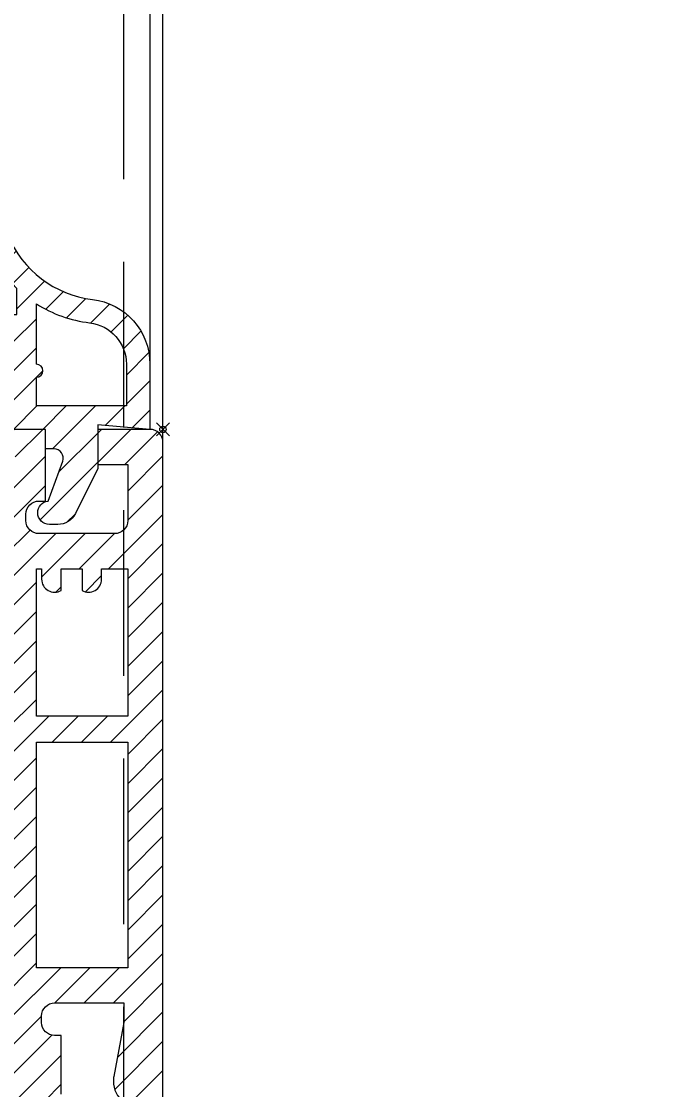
# Model space of a CAD drawing. Header units: millimetres. Extents: x -20000 to 230000, y -17405 to 25402.
# Drawn here: x 146609.6 to 146659.5, y -12549.9 to -12468 of the extents above; entities that cross this region are included whole.
import ezdxf

# ---------------------------------------------------------------- set-up
doc = ezdxf.new("R2010")
doc.units = ezdxf.units.MM
doc.header["$PDMODE"] = 35
doc.header["$PDSIZE"] = 0.5
doc.linetypes.add('CACHE', pattern=[9.524999999999999, 6.35, -3.175])
doc.layers.get('0').update_dxf_attribs({"lineweight": 13})
doc.layers.get('Defpoints').update_dxf_attribs({"true_color": 0xc2a584})
doc.layers.add('0 - Invisible', color=43, linetype='Continuous', lineweight=0, plot=False)
for name, color, linetype, lineweight in [('1 - Cotation', 32, 'Continuous', 13), ('1 - INTERROMPU', 253, 'CACHE', 13), ('1 - Joint', 7, 'Continuous', 13), ('1 - PVC', 7, 'Continuous', 13)]:
    doc.layers.add(name, color=color, linetype=linetype, lineweight=lineweight)
doc.styles.add('Texte Poralu', font='tahomabd.ttf')
doc.dimstyles.new('100 - 1000', dxfattribs={"dimtxt": 15, "dimasz": 15, "dimexe": 5, "dimexo": 2.5, "dimgap": 8, "dimtad": 1, "dimdec": 1, "dimtxsty": 'Texte Poralu', "dimcen": 10, "dimazin": 0, "dimtfac": 1, "dimtdec": 1, "dimtmove": 0, "dimatfit": 3, "dimfxl": 1, "dimarcsym": 0})
doc.dimstyles.new('30 - 1000', dxfattribs={"dimtxt": 10, "dimasz": 10, "dimexe": 5, "dimexo": 2.5, "dimgap": 5, "dimtad": 1, "dimdec": 1, "dimtxsty": 'Texte Poralu', "dimcen": 5, "dimazin": 0, "dimtfac": 1, "dimtdec": 1, "dimtmove": 0, "dimatfit": 3, "dimfxl": 1, "dimarcsym": 0})
pattern_1 = [(45, (-2912.384163688289, -784.688370395525), (-0.561266007566822, 0.5612660075668221), []), (135, (-2912.384163688289, -784.688370395525), (-0.5612660075668221, -0.561266007566822), [])]

# ---------------------------------------------------------------- blocks, each defined once
blk = doc.blocks.new('*D1694')
at = {"layer": 'Defpoints', "color": 0, "lineweight": -2, "transparency": 16777216}
blk.add_line((147840.0000000001, -11795.66835877718), (147875.9922766959, -11795.66835877718), dxfattribs=at)
at = {"layer": 'Defpoints', "color": 0, "transparency": 16777216}
for p in [(147837.5000000001, -11795.66835877718), (147837.5000000002, -11795.66835877718), (143000, -14005.6683587772)]:
    blk.add_point(p, dxfattribs=at)
at = {"layer": 'Defpoints', "color": 0, "transparency": 16777216, "insert": (147859.2461383481, -11785.46352331714), "char_height": 10, "attachment_point": 5, "style": 'Texte Poralu'}
blk.add_mtext('2210', dxfattribs=at)
blk = doc.blocks.new('*D1695')
at = {"layer": 'Defpoints', "color": 0, "lineweight": -2, "transparency": 16777216}
blk.add_line((148120.0000000001, -11615.66835877718), (148155.9922766959, -11615.66835877718), dxfattribs=at)
at = {"layer": 'Defpoints', "color": 0, "transparency": 16777216}
for p in [(148117.5000000001, -11615.66835877718), (148117.5000000002, -11615.66835877718), (143000, -14005.6683587772)]:
    blk.add_point(p, dxfattribs=at)
at = {"layer": 'Defpoints', "color": 0, "transparency": 16777216, "insert": (148139.2461383481, -11605.46016535878), "char_height": 10, "attachment_point": 5, "style": 'Texte Poralu'}
blk.add_mtext('2390', dxfattribs=at)
blk = doc.blocks.new('*D1696')
at = {"layer": 'Defpoints', "color": 0, "lineweight": -2, "transparency": 16777216}
blk.add_line((148420.0000000001, -11505.6683587772), (148455.9922766959, -11505.6683587772), dxfattribs=at)
at = {"layer": 'Defpoints', "color": 0, "transparency": 16777216}
for p in [(148417.5000000001, -11505.6683587772), (148417.5000000001, -11505.6683587772), (143000, -14005.6683587772)]:
    blk.add_point(p, dxfattribs=at)
at = {"layer": 'Defpoints', "color": 0, "transparency": 16777216, "insert": (148439.246138348, -11495.46352331716), "char_height": 10, "attachment_point": 5, "style": 'Texte Poralu'}
blk.add_mtext('2500', dxfattribs=at)
blk = doc.blocks.new('*D1697')
at = {"layer": 'Defpoints', "color": 0, "lineweight": -2, "transparency": 16777216}
blk.add_line((147750.0000000001, -11805.66835877718), (147785.9922766962, -11805.66835877718), dxfattribs=at)
at = {"layer": 'Defpoints', "color": 0, "transparency": 16777216}
for p in [(147747.5000000001, -11805.66835877718), (147747.5000000005, -11805.66835877718), (143000, -14005.6683587772)]:
    blk.add_point(p, dxfattribs=at)
at = {"layer": 'Defpoints', "color": 0, "transparency": 16777216, "insert": (147769.2461383484, -11795.46352331714), "char_height": 10, "attachment_point": 5, "style": 'Texte Poralu'}
blk.add_mtext('2200', dxfattribs=at)
blk = doc.blocks.new('Rehau - DL178')
at = {"layer": '1 - PVC', "linetype": 'ByBlock'}
h = blk.add_hatch(dxfattribs=at)
h.set_pattern_fill('ANSI31', color=256, scale=0.5, style=0)
h.set_pattern_definition([(45, (178, 0), (-1.122532015133644, 1.122532015133644), [])])
h.paths.add_polyline_path([(121.7999999146963, 17.00058414602526, -0.4142991111666965), (119.8000000000029, 15), (118, 15), (3, 15), (3, 6.5), (3.766506847430719, 2.364487062906846, -0.04585421524098007), (3.799999999572024, 1.999958484385079, -0.4142074825651207), (1.80000000000291, 0), (0, 0), (1.455191522836685e-11, 32.0575640273164, -0.3969634610393625), (0.9407820716151036, 33.05580910592107), (118, 39.99999999999999), (118, 82.11598111863714, -0.3394542588634028), (119.4823619097879, 84.04783277120441), (130.5, 87), (132, 87), (132, 83.99474411166739, -0.3394542588643648), (131.8517638090125, 83.80155894643394), (130.7517638090212, 83.50681483471999, -0.4931454260308514), (130.5, 83.70000000001164), (130.5, 84.84096761187539), (127, 83.9031454383512), (127, 80.0968545616488), (130.5, 79.15903238812461), (130.5, 80.29999999998836, -0.4931454260311683), (130.7517638090212, 80.49318516528001), (131.851763809027, 80.19844105356606, -0.3394542588634323), (132, 80.00525588833261), (132, 77.5), (130.5, 77.5), (130.5, 62.22787593817338, 0.4374089726786848), (131.5784590957337, 61.23095860442845), (147.7210279193532, 62.50140632339753), (147.7218878971762, 62.50147400511195), (148, 62.22336190228818), (148.3256274349114, 62.5489893372287), (166.7624659905705, 63.99999999999999), (166.5, 67), (169, 67), (169, 61.5), (168.5, 61.5, 0.4142135623733614), (167.5, 60.5), (167.5, 60, 0.4142135623730951), (168.5, 59), (174.3000000000029, 59, 0.4142135623730951), (175.3000000000029, 60), (175.3000000000029, 64.29999999998836), (173, 64.29999999998836), (173, 67), (177, 67, -0.4142135623730951), (178, 66), (178, 25.90000000002328), (178, 3, -0.4142135623730951), (175, 0), (175, 15.40000000002328, -0.2360679774998377), (174.1999999999971, 17, -0.0458490148789121), (174.2334931525693, 17.36448706290685), (175, 21.5), (175, 23), (169.6999999999971, 23, 0.414213562373124), (168.6999999999971, 22), (168.6999999999971, 21.5, 0.4142135623730951), (169.6999999999971, 20.5), (170.1999999999971, 20.5), (170.1999999999971, 16, -0.4142135623730951), (169.6999999999971, 15.5), (161, 15.5), (161, 18.20000000001164), (166, 18.20000000001164), (166, 23.20000000001164), (148, 23.20000000001164), (134, 23.20000000001164), (134, 18.20000000001164), (139, 18.20000000001164), (139, 15.5), (131.8000000000029, 15.5, -0.4142135623730951), (131.3000000000029, 16), (131.3000000000029, 23), (121, 23), (121, 21.5), (121.7665068474307, 17.36448706290685, -0.0457758433759491)])
h.paths.add_polyline_path([(145.5, 59.61825869936728), (145.5, 56.90000000002328), (147, 56.90000000002328), (147, 59.73631125956308), (149, 59.89371467323507), (149, 56.90000000002328), (150.5, 56.90000000002328), (150.5, 60.01176723343088), (162, 60.91683686192845), (162, 56.90000000002328), (163.5, 56.90000000002328), (163.5, 61.03488942218245), (164.8000000000029, 61.13720164104598), (164.8560553819698, 61.1416132953018, 0.0605511267435118), (164.8084556077374, 60.25, 0.22796380476052), (166, 57.27236366062425), (166, 57.10172465076903), (166, 25.90000000002329), (130.1999999999971, 25.90000000002328), (130.1999999999971, 57.56843380007194), (130.1999999999971, 58.41412258491619), (133.6999999999971, 58.68957855878398)], flags=16)
h.paths.add_polyline_path([(128.1999999999971, 43), (120.6999999999971, 42.99999999999999), (120.6999999999971, 67), (128.1999999999971, 67)], flags=16)
h.paths.add_polyline_path([(128.1999999999971, 69), (120.6999999999971, 69), (120.6999999999971, 81.57885222707408), (124.6999999999971, 82.65064899681603), (124.6999999999971, 80.48051805567229, 0.339454258863445), (126.7753066737205, 77.77592574205482), (128.1999999999971, 77.39418031577952)], flags=16)
h.paths.add_polyline_path([(128.1999999999971, 41.00000000000001), (128.1999999999971, 25.70000000001164), (126.3000000000029, 25.70000000001164), (124, 25.70000000001164), (120, 25.70000000001165), (120, 37.413897450082, 0.3275382217185201), (120.6999999999971, 38.3678366515087), (120.6999999999971, 41)], flags=16)
h.paths.add_polyline_path([(168.3000000000029, 56.29999999998835), (168.6999999999971, 56.29999999998835), (168.6999999999971, 55.5, 0.5773502691896265), (170.1999999999971, 54.63397459621774), (170.1999999999971, 56.29999999998836), (171.8000000000029, 56.29999999998836), (171.8000000000029, 54.63397459621774, 0.5773502691896188), (173.3000000000029, 55.5), (173.3000000000029, 56.29999999998835), (175.3000000000029, 56.29999999998836), (175.3000000000029, 45), (168.3000000000029, 44.99999999999999)], flags=16)
h.paths.add_polyline_path([(168.3000000000029, 43), (175.3000000000029, 43), (175.3000000000029, 25.70000000001164), (168.3000000000029, 25.70000000001164)], flags=16)
h.paths.add_polyline_path([(118, 37.29525338229724), (118, 17.70000000001165), (115.3000000000029, 17.70000000001164), (82.30000000000291, 17.70000000001164), (82.30000000000292, 35.17745677212952)], flags=16)
h.paths.add_polyline_path([(80, 35.04101609415375), (80, 17.70000000001164), (62.30000000000292, 17.70000000001164), (62.30000000000292, 33.99101609416539)], flags=16)
h.paths.add_polyline_path([(60, 33.85457541618962), (60.00000000000001, 17.70000000001164), (42.30000000000291, 17.70000000001164), (42.3000000000029, 32.80457541620126)], flags=16)
h.paths.add_polyline_path([(40, 32.66813473822549), (40, 17.70000000001164), (22.30000000000291, 17.70000000001164), (22.30000000000291, 31.61813473823713)], flags=16)
h.paths.add_polyline_path([(20, 31.48169406026136), (20, 17.70000000001164), (2.700000000011641, 17.70000000001164), (2.700000000011641, 30.4554228738416)], flags=16)
at = {"layer": '0 - Invisible', "linetype": 'ByBlock'}
blk.add_point((178, 67), dxfattribs=at)
at = {"layer": '1 - PVC', "linetype": 'ByBlock'}
for points in [[(170.1999999999971, 16), (170.1999999999971, 20.5), (169.6999999999971, 20.5, -0.4142135623730951), (168.6999999999971, 21.5), (168.6999999999971, 22, -0.414213562373124), (169.6999999999971, 23), (175, 23), (175, 21.5), (174.2334931525693, 17.36448706290685, 0.0458490148789121), (174.1999999999971, 17, 0.2360679774998377), (175, 15.40000000002328)], [(178, 3), (178, 25.90000000002328), (178, 66, 0.4142135623730951), (177, 67), (173, 67), (173, 64.29999999998836), (175.3000000000029, 64.29999999998836), (175.3000000000029, 60, -0.4142135623730951), (174.3000000000029, 59), (168.5, 59, -0.4142135623730951), (167.5, 60), (167.5, 60.5, -0.4142135623733614), (168.5, 61.5), (169, 61.5), (169, 67), (166.5, 67)]]:
    blk.add_lwpolyline(points, format="xyb", dxfattribs=at)
blk.add_lwpolyline([(168.3000000000029, 56.29999999998836), (168.6999999999971, 56.29999999998836), (168.6999999999971, 55.5, 0.5773502691896265), (170.1999999999971, 54.63397459621774), (170.1999999999971, 56.29999999998836), (171.8000000000029, 56.29999999998836), (171.8000000000029, 54.63397459621774, 0.5773502691896187), (173.3000000000029, 55.5), (173.3000000000029, 56.29999999998836), (175.3000000000029, 56.29999999998836), (175.3000000000029, 45), (168.3000000000029, 45), (168.3000000000029, 56.29999999998836)], format="xyb", close=True, dxfattribs=at)
blk.add_lwpolyline([(168.3000000000029, 43), (175.3000000000029, 43), (175.3000000000029, 25.70000000001164), (168.3000000000029, 25.70000000001164), (168.3000000000029, 43)], close=True, dxfattribs=at)
blk = doc.blocks.new('*U368')
blk.add_blockref('Rehau - DL178', (-75, -10.00000000001819))
blk = doc.blocks.new('*D1764')
at = {"layer": '1 - Cotation', "color": 0, "lineweight": -2, "transparency": 16777216}
for p, q in [((146520.0000000001, -11805.66835877718), (146867.4999999999, -11805.66835877718)), ((146862.4999999999, -11820.66835877718), (146862.4999999999, -12541.26779066064)), ((146620, -12556.26779066064), (146867.4999999999, -12556.26779066064))]:
    blk.add_line(p, q, dxfattribs=at)
at = {"layer": '1 - Cotation', "color": 0, "transparency": 16777216}
for points in [[(146859.9999999999, -11820.66835877718), (146864.9999999999, -11820.66835877718), (146862.4999999999, -11805.66835877718)], [(146859.9999999999, -12541.26779066064), (146864.9999999999, -12541.26779066064), (146862.4999999999, -12556.26779066064)]]:
    blk.add_solid(points, dxfattribs=at)
at = {"layer": 'Defpoints', "color": 0, "transparency": 16777216}
for p in [(146517.5000000001, -11805.66835877718), (146617.5, -12556.26779066064), (146862.4999999999, -12556.26779066064)]:
    blk.add_point(p, dxfattribs=at)
at = {"layer": '1 - Cotation', "color": 0, "transparency": 16777216, "insert": (146846.9999999999, -12180.96807471888), "char_height": 15, "attachment_point": 5, "rotation": 90, "style": 'Texte Poralu'}
blk.add_mtext('H', dxfattribs=at)
blk = doc.blocks.new('Rehau - Doucine 16.5x18')
at = {"layer": '1 - Joint', "linetype": 'ByBlock'}
h = blk.add_hatch(dxfattribs=at)
h.set_pattern_fill('ANSI37', color=256, scale=0.25, style=0)
h.set_pattern_definition(pattern_1)
h.paths.add_polyline_path([(-8.50000000000091, 15.5), (-8.50000000000091, 18), (-12.97440279778539, 19.47977011835519, 0.08001909372935286), (-13.10000000000036, 19.5, 0.4142135623730951), (-13.50000000000091, 19.09999999999991, 0.2487699381560555), (-13.32437368451883, 18.76885584755973)])
h = blk.add_hatch(dxfattribs=at)
h.set_pattern_fill('ANSI37', color=256, scale=0.25, style=0)
h.set_pattern_definition(pattern_1)
h.paths.add_polyline_path([(-8.50000000000091, 9.5), (-8.50000000000091, 11), (-12.01064041157342, 13.85695043761029, 0.6317989102153458), (-12.50000000000045, 13.62426406871191, 0.1989123673792611), (-12.41213203435655, 13.41213203435609)])
at = {"layer": '1 - PVC', "linetype": 'ByBlock'}
h = blk.add_hatch(dxfattribs=at)
h.set_pattern_fill('ANSI31', color=256, scale=0.5, style=0)
h.set_pattern_definition([(45, (-2912.384163688289, -784.688370395525), (-1.122532015133644, 1.122532015133644), [])])
h.paths.add_polyline_path([(-3.000000000000455, 7, -0.4142135623732283), (-2.5, 6.5), (-2.499999999999545, 0), (0, 0), (-4.547473508864641e-13, -1.500000000000114), (0.6561773323446687, -1.5, -0.5205670505521569), (1.313962166894271, -2.439414100327667), (0.1999999999989086, -5.5, 0.3811307581006518), (-0.6000000000003638, -6.397056274847273, 0.4142135623735745), (0.3029437251507261, -7.300000000000068), (0.9421511476994056, -7.300000000000068, 0.2852788825171162), (2.286756852013241, -6.464857503474832), (3.999999999999091, -2.999999999999773), (3.999999999999091, 0.3499546541038399), (8, 1.13686837721616e-13), (7.999999999999545, 5, 0.3799006046681088), (3.591390912251427, 9.964902495408069, -0.2727363566404614), (-2.87014754928623, 14.88797941848509, 0.3048489699458664), (-7.5, 18), (-8.50000000000091, 18), (-8.50000000000091, 15.5), (-8.50000000000091, 11), (-8.50000000000091, 9.5), (-8.50000000000091, 9, 0.4142135623729952), (-6.499999999999545, 7)])
h.paths.add_polyline_path([(-6.700000000000273, 8.800000000000068), (-6.700000000000273, 16.09838667696624, -0.2370242116949347), (-4.536894431543715, 14.20830682783026, 0.1067883269849329), (-2.200000000000273, 10.79224976384876), (-2.200000000000273, 8.800000000000182)], flags=16)
h.paths.add_polyline_path([(-0.7000000000002728, 9.625789604116108, 0.1117876743847759), (3.378490183840768, 8.177537597061132, -0.3799006046680456), (6.199999999999818, 5), (6.199999999999818, 1.800000000000182), (-0.7000000000002728, 1.800000000000296), (-0.7000000000007276, 4, 1), (-0.7000000000007276, 4.999999999999545)], flags=16)
at = {"layer": '1 - Joint', "linetype": 'ByBlock'}
for points in [[(-8.50000000000091, 18), (-12.97440279778539, 19.47977011835519, 0.08001909372935286), (-13.10000000000036, 19.5, 0.414213562373095), (-13.50000000000091, 19.09999999999991, 0.2487699381560556), (-13.32437368451883, 18.76885584755973), (-8.50000000000091, 15.5)], [(-8.50000000000091, 11), (-12.01064041157315, 13.85695043761007, 0.1724541519307298), (-12.20000000000027, 13.92426406871164, 0.414213562373095), (-12.50000000000045, 13.62426406871191, 0.1989123673792611), (-12.41213203435655, 13.41213203435609), (-8.50000000000091, 9.5)]]:
    blk.add_lwpolyline(points, format="xyb", dxfattribs=at)
at = {"layer": '1 - PVC', "linetype": 'ByBlock'}
for points in [[(0.3029437251516356, -7.29999999999859, -0.414213562373095), (-0.6000000000003638, -6.397056274847273, -0.3811307581005232), (0.1999999999989086, -5.5), (1.313962166894271, -2.439414100327667, 0.5205670505517884), (0.6561773323446687, -1.5), (0, -1.5), (0, 0), (-2.5, 0), (-2.500000000000455, 6.5, 0.414213562373095), (-3.000000000000455, 7), (-6.499999999999545, 6.999999999998863, -0.414213562373095), (-8.50000000000091, 9), (-8.50000000000091, 9.5), (-8.50000000000091, 11), (-8.50000000000091, 15.5), (-8.50000000000091, 18), (-7.5, 18.00000000000034, -0.3048489699458998), (-2.87014754928623, 14.88797941848509, 0.2727363566404615), (3.591390912251882, 9.964902495407728, -0.3799006046680661), (7.999999999999545, 5), (7.999999999999545, 0), (3.999999999999091, 0.3499546541038399), (3.999999999999091, -3), (2.286756852014605, -6.464857503475287, -0.2852788825170653), (0.9421511476994056, -7.300000000000068)], [(-2.200000000001637, 10.79224976385001, -0.106788326984897), (-4.536894431543715, 14.20830682783026, 0.2370242116948932), (-6.700000000000273, 16.09838667696624), (-6.700000000000273, 8.800000000000182), (-2.200000000000273, 8.800000000000182)], [(3.378490183841222, 8.17753759706136, -0.3799006046680661), (6.199999999999818, 5), (6.199999999999818, 1.800000000000182), (-0.7000000000007276, 1.800000000000182), (-0.7000000000007276, 4, 0.9999999999999999), (-0.7000000000007276, 4.999999999999545), (-0.6999999999998181, 9.62578960411588, 0.1117876743847635)]]:
    blk.add_lwpolyline(points, format="xyb", close=True, dxfattribs=at)
blk = doc.blocks.new('*U847')
at = {"layer": '1 - PVC'}
for p, q in [((9, -1), (8.999999999999499, 178)), ((7.99999999999859, 172), (8, 5))]:
    blk.add_line(p, q, dxfattribs=at)
blk.add_blockref('Rehau - Doucine 16.5x18', (0, 0))
blk = doc.blocks.new('*D1748')
at = {"layer": 'Defpoints', "color": 0, "lineweight": -2, "transparency": 16777216}
blk.add_line((146620.0000000001, -11615.66835877718), (146655.9922766959, -11615.66835877718), dxfattribs=at)
at = {"layer": 'Defpoints', "color": 0, "transparency": 16777216}
for p in [(146617.5000000001, -11615.66835877718), (146617.5000000002, -11615.66835877718), (141500, -14005.6683587772)]:
    blk.add_point(p, dxfattribs=at)
at = {"layer": 'Defpoints', "color": 0, "transparency": 16777216, "insert": (146639.2461383481, -11605.46016535878), "char_height": 10, "attachment_point": 5, "style": 'Texte Poralu'}
blk.add_mtext('2390', dxfattribs=at)
blk = doc.blocks.new('*D1749')
at = {"layer": 'Defpoints', "color": 0, "lineweight": -2, "transparency": 16777216}
blk.add_line((146920.0000000001, -11505.6683587772), (146955.9922766959, -11505.6683587772), dxfattribs=at)
at = {"layer": 'Defpoints', "color": 0, "transparency": 16777216}
for p in [(146917.5000000001, -11505.6683587772), (146917.5000000001, -11505.6683587772), (141500, -14005.6683587772)]:
    blk.add_point(p, dxfattribs=at)
at = {"layer": 'Defpoints', "color": 0, "transparency": 16777216, "insert": (146939.246138348, -11495.46352331716), "char_height": 10, "attachment_point": 5, "style": 'Texte Poralu'}
blk.add_mtext('2500', dxfattribs=at)

msp = doc.modelspace()

# ---------------------------------------------------------------- linework, layer by layer
at = {"layer": '1 - INTERROMPU', "ltscale": 2}
msp.add_line((146617.5, -12556.26779066064), (146617.5000000001, -11615.66835877718), dxfattribs=at)

# ---------------------------------------------------------------- block references
for name, p in [('*U847', (146611.5, -12499.26779066065)), ('*U368', (146517.5, -12556.26779066064))]:
    msp.add_blockref(name, p)

# ---------------------------------------------------------------- dimensions: what is measured, and where the dimension line sits
at = {"layer": '1 - Cotation'}
dim = msp.add_linear_dim(base=(146862.4999999999, -12556.26779066064), p1=(146517.5000000001, -11805.66835877718), p2=(146617.5, -12556.26779066064), angle=90, text='H', dimstyle='100 - 1000', dxfattribs=at)
dim.commit()
dim.dimension.update_dxf_attribs({"geometry": '*D1764', "text_midpoint": (146846.9999999999, -12180.96807471888)})
at = {"layer": 'Defpoints'}
for feature_location, offset, origin, picture, middle in [((146917.5000000001, -11505.6683587772), (0, 0), (141500, -14005.6683587772), '*D1749', (146939.246138348, -11495.46352331716)), ((148417.5000000001, -11505.6683587772), (0, 0), (143000, -14005.6683587772), '*D1696', (148439.246138348, -11495.46352331716)), ((146617.5000000001, -11615.66835877718), (1.1641532182693481e-10, 0), (141500, -14005.6683587772), '*D1748', (146639.2461383481, -11605.46016535878)), ((148117.5000000001, -11615.66835877718), (1.1641532182693481e-10, 0), (143000, -14005.6683587772), '*D1695', (148139.2461383481, -11605.46016535878)), ((147837.5000000001, -11795.66835877718), (1.1641532182693481e-10, 0), (143000, -14005.6683587772), '*D1694', (147859.2461383481, -11785.46352331714)), ((147747.5000000001, -11805.66835877718), (4.0745362639427185e-10, 0), (143000, -14005.6683587772), '*D1697', (147769.2461383484, -11795.46352331714))]:
    dim = msp.add_ordinate_dim(feature_location=feature_location, offset=offset, dtype=0, origin=origin, dimstyle='30 - 1000', dxfattribs=at)
    dim.commit()
    dim.dimension.update_dxf_attribs({"geometry": picture, "text_midpoint": middle})

doc.saveas('drawing.dxf')
